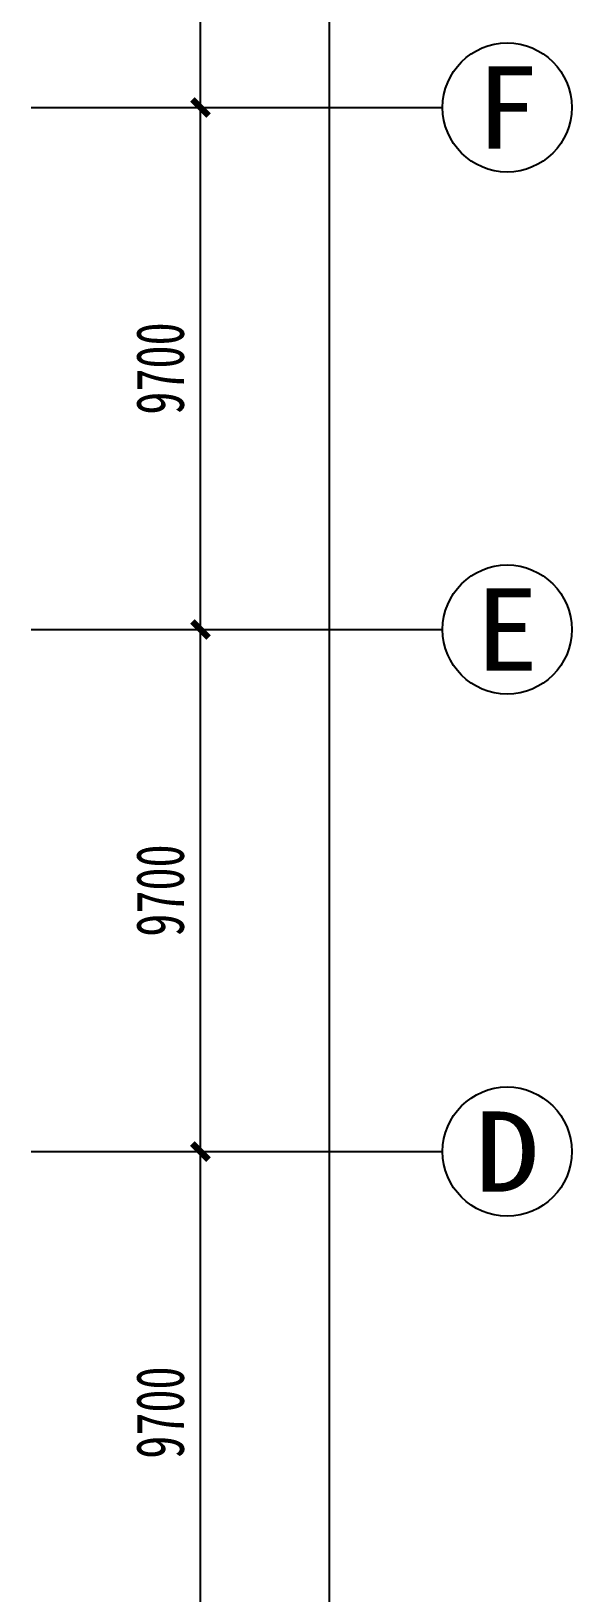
# Model space of a CAD drawing. Header units: millimetres. Extents: x -633009578 to 5705885, y -633235091 to 2571734.
# Drawn here: x 2766046 to 2776090, y 2292773 to 2321787 of the extents above; entities that cross this region are included whole.
import ezdxf
from ezdxf.enums import TextEntityAlignment as Align

# ---------------------------------------------------------------- set-up
doc = ezdxf.new("R2010")
doc.units = ezdxf.units.MM
doc.header["$LTSCALE"] = 1000
doc.header["$MEASUREMENT"] = 0
doc.layers.get('0').update_dxf_attribs({"color": 9})
for name, color, linetype in [('3T_WOOD', 21, 'Continuous'), ('AXIS_TEXT', 7, 'Continuous'), ('C-AXIS(轴号)', 3, 'Continuous')]:
    doc.layers.add(name, color=color, linetype=linetype)
doc.styles.add('_TCH_AXIS', font='simhei.ttf', dxfattribs={"bigfont": 'GBCBIG'})
doc.styles.add('_TCH_DIM_T3', font='simhei.ttf', dxfattribs={"width": 0.707, "bigfont": 'GBCBIG'})
doc.styles.add('COMPLEX', font='simhei.ttf')
doc.dimstyles.new('_TCH_ARCH&&300', dxfattribs={"dimtxt": 892.5, "dimasz": 300, "dimexe": 750, "dimexo": 900, "dimgap": 300, "dimtad": 1, "dimdec": 0, "dimzin": 0, "dimdsep": 46, "dimtxsty": '_TCH_DIM_T3', "dimblk": 'ARCHTICK', "dimcen": 0.09, "dimclrt": 7, "dimazin": 2, "dimtfac": 1, "dimtdec": 0, "dimtix": 1, "dimtmove": 2, "dimatfit": 3, "dimfxl": 1, "dimtolj": 1, "dimtzin": 0, "dimarcsym": 0})

# ---------------------------------------------------------------- blocks, each defined once
blk = doc.blocks.new('_ArchTick')
at = {"color": 0, "linetype": 'ByBlock', "const_width": 0.4}
blk.add_lwpolyline([(-0.5, -0.5), (0.5, 0.5)], dxfattribs=at)
blk = doc.blocks.new('*D295')
at = {"layer": 'C-AXIS(轴号)', "color": 0, "lineweight": -2, "transparency": 16777216}
for p, q in [((1114913.870481153, 1618018.591094813), (1117908.287704564, 1618018.591094813)), ((1117158.287704564, 1608318.591094813), (1117158.287704564, 1618018.591094813)), ((1114913.870481153, 1608318.591094813), (1117908.287704564, 1608318.591094813))]:
    blk.add_line(p, q, dxfattribs=at)
at = {"layer": 'Defpoints', "color": 0, "transparency": 16777216}
for p in [(1114013.870481153, 1618018.591094813), (1117158.287704564, 1618018.591094813), (1114013.870481153, 1608318.591094813)]:
    blk.add_point(p, dxfattribs=at)
at = {"layer": 'C-AXIS(轴号)', "color": 0, "linetype": 'ByBlock', "lineweight": -2, "transparency": 16777216, "xscale": 300, "yscale": 300, "zscale": 300}
for p, rotation in [((1117158.287704564, 1618018.591094813), 90), ((1117158.287704564, 1608318.591094813), 270)]:
    blk.add_blockref('_ArchTick', p, dxfattribs=dict(at, rotation=rotation))
at = {"layer": 'C-AXIS(轴号)', "color": 7, "transparency": 16777216, "insert": (1116412.037704564, 1613168.591094813), "char_height": 892.5, "attachment_point": 5, "rotation": 90, "style": '_TCH_DIM_T3'}
blk.add_mtext('\\A1;9700', dxfattribs=at)
blk = doc.blocks.new('*D296')
at = {"layer": 'C-AXIS(轴号)', "color": 0, "lineweight": -2, "transparency": 16777216}
for p, q in [((1114913.870481153, 1627718.591094813), (1117908.287704564, 1627718.591094813)), ((1117158.287704564, 1618018.591094813), (1117158.287704564, 1627718.591094813)), ((1114913.870481153, 1618018.591094813), (1117908.287704564, 1618018.591094813))]:
    blk.add_line(p, q, dxfattribs=at)
at = {"layer": 'Defpoints', "color": 0, "transparency": 16777216}
for p in [(1114013.870481153, 1627718.591094813), (1117158.287704564, 1627718.591094813), (1114013.870481153, 1618018.591094813)]:
    blk.add_point(p, dxfattribs=at)
at = {"layer": 'C-AXIS(轴号)', "color": 0, "linetype": 'ByBlock', "lineweight": -2, "transparency": 16777216, "xscale": 300, "yscale": 300, "zscale": 300}
for p, rotation in [((1117158.287704564, 1627718.591094813), 90), ((1117158.287704564, 1618018.591094813), 270)]:
    blk.add_blockref('_ArchTick', p, dxfattribs=dict(at, rotation=rotation))
at = {"layer": 'C-AXIS(轴号)', "color": 7, "transparency": 16777216, "insert": (1116412.037704564, 1622868.591094813), "char_height": 892.5, "attachment_point": 5, "rotation": 90, "style": '_TCH_DIM_T3'}
blk.add_mtext('\\A1;9700', dxfattribs=at)
blk = doc.blocks.new('*D297')
at = {"layer": 'C-AXIS(轴号)', "color": 0, "lineweight": -2, "transparency": 16777216}
for p, q in [((1114913.870481153, 1637418.591094813), (1117908.287704564, 1637418.591094813)), ((1117158.287704564, 1627718.591094813), (1117158.287704564, 1637418.591094813)), ((1114913.870481153, 1627718.591094813), (1117908.287704564, 1627718.591094813))]:
    blk.add_line(p, q, dxfattribs=at)
at = {"layer": 'Defpoints', "color": 0, "transparency": 16777216}
for p in [(1114013.870481153, 1637418.591094813), (1117158.287704564, 1637418.591094813), (1114013.870481153, 1627718.591094813)]:
    blk.add_point(p, dxfattribs=at)
at = {"layer": 'C-AXIS(轴号)', "color": 0, "linetype": 'ByBlock', "lineweight": -2, "transparency": 16777216, "xscale": 300, "yscale": 300, "zscale": 300}
for p, rotation in [((1117158.287704564, 1637418.591094813), 90), ((1117158.287704564, 1627718.591094813), 270)]:
    blk.add_blockref('_ArchTick', p, dxfattribs=dict(at, rotation=rotation))
at = {"layer": 'C-AXIS(轴号)', "color": 7, "transparency": 16777216, "insert": (1116412.037704564, 1632568.591094813), "char_height": 892.5, "attachment_point": 5, "rotation": 90, "style": '_TCH_DIM_T3'}
blk.add_mtext('\\A1;9700', dxfattribs=at)
blk = doc.blocks.new('*D298')
at = {"layer": 'C-AXIS(轴号)', "color": 0, "lineweight": -2, "transparency": 16777216}
for p, q in [((1114913.870481153, 1647118.591094813), (1117908.287704564, 1647118.591094813)), ((1117158.287704564, 1637418.591094813), (1117158.287704564, 1647118.591094813)), ((1114913.870481153, 1637418.591094813), (1117908.287704564, 1637418.591094813))]:
    blk.add_line(p, q, dxfattribs=at)
at = {"layer": 'Defpoints', "color": 0, "transparency": 16777216}
for p in [(1114013.870481153, 1647118.591094813), (1117158.287704564, 1647118.591094813), (1114013.870481153, 1637418.591094813)]:
    blk.add_point(p, dxfattribs=at)
at = {"layer": 'C-AXIS(轴号)', "color": 0, "linetype": 'ByBlock', "lineweight": -2, "transparency": 16777216, "xscale": 300, "yscale": 300, "zscale": 300}
for p, rotation in [((1117158.287704564, 1647118.591094813), 90), ((1117158.287704564, 1637418.591094813), 270)]:
    blk.add_blockref('_ArchTick', p, dxfattribs=dict(at, rotation=rotation))
at = {"layer": 'C-AXIS(轴号)', "color": 7, "transparency": 16777216, "insert": (1116412.037704564, 1642268.591094813), "char_height": 892.5, "attachment_point": 5, "rotation": 90, "style": '_TCH_DIM_T3'}
blk.add_mtext('\\A1;9700', dxfattribs=at)
blk = doc.blocks.new('*D309')
at = {"layer": 'C-AXIS(轴号)', "color": 0, "lineweight": -2, "transparency": 16777216}
for p, q in [((1114913.870481153, 1725358.591094809), (1120308.287704564, 1725358.591094809)), ((1119558.287704564, 1589278.591094809), (1119558.287704564, 1725358.591094809)), ((1114913.870481153, 1589278.591094809), (1120308.287704564, 1589278.591094809))]:
    blk.add_line(p, q, dxfattribs=at)
at = {"layer": 'Defpoints', "color": 0, "transparency": 16777216}
for p in [(1114013.870481153, 1725358.591094809), (1119558.287704564, 1725358.591094809), (1114013.870481153, 1589278.591094809)]:
    blk.add_point(p, dxfattribs=at)
at = {"layer": 'C-AXIS(轴号)', "color": 0, "linetype": 'ByBlock', "lineweight": -2, "transparency": 16777216, "xscale": 300, "yscale": 300, "zscale": 300}
for p, rotation in [((1119558.287704564, 1725358.591094809), 90), ((1119558.287704564, 1589278.591094809), 270)]:
    blk.add_blockref('_ArchTick', p, dxfattribs=dict(at, rotation=rotation))
at = {"layer": 'C-AXIS(轴号)', "color": 7, "transparency": 16777216, "insert": (1118812.037704564, 1657318.591094809), "char_height": 892.5, "attachment_point": 5, "rotation": 90, "style": '_TCH_DIM_T3'}
blk.add_mtext('\\A1;136080', dxfattribs=at)
blk = doc.blocks.new('_AXISO')
blk.add_circle((0, 0), 0.5)
at = {"layer": 'AXIS_TEXT', "style": 'COMPLEX', "width": 1.041666666666667}
blk.add_attdef('A', text='', height=0.56, dxfattribs=at).set_placement((-0.25, -0.28), (0.25, -0.28), align=Align.FIT)
blk = doc.blocks.new('负一层平面图9')
at = {"layer": 'C-AXIS(轴号)'}
for p, q in [((1114013.870481153, 1637418.591094813), (1121658.287704564, 1637418.591094813)), ((1114013.870481153, 1627718.591094813), (1121658.287704564, 1627718.591094813)), ((1114013.870481153, 1618018.591094813), (1121658.287704564, 1618018.591094813))]:
    blk.add_line(p, q, dxfattribs=at)
ref = blk.add_blockref('_AXISO', (1122858.287704564, 1637418.591094813), dxfattribs=dict(at, xscale=2400, yscale=2400, zscale=2400))
ref.add_attrib('A', 'F', dxfattribs={"layer": 'AXIS_TEXT', "height": 1527.228902462397, "style": '_TCH_AXIS'}).set_placement((1122276.486217912, 1636654.976643582), (1123440.089191217, 1636654.976643582), align=Align.FIT)
ref = blk.add_blockref('_AXISO', (1122858.287704564, 1627718.591094813), dxfattribs=dict(at, xscale=2400, yscale=2400, zscale=2400))
ref.add_attrib('A', 'E', dxfattribs={"layer": 'AXIS_TEXT', "height": 1527.228902462397, "style": '_TCH_AXIS'}).set_placement((1122276.486217912, 1626954.976643582), (1123440.089191217, 1626954.976643582), align=Align.FIT)
ref = blk.add_blockref('_AXISO', (1122858.287704564, 1618018.591094813), dxfattribs=dict(at, xscale=2400, yscale=2400, zscale=2400))
ref.add_attrib('A', 'D', dxfattribs={"layer": 'AXIS_TEXT', "height": 1492.310151758372, "style": '_TCH_AXIS'}).set_placement((1122254.257405043, 1617272.436018934), (1123462.318004085, 1617272.436018934), align=Align.FIT)
for p1, p2, distance, picture, middle in [((1114013.870481153, 1589278.591094809), (1114013.870481153, 1725358.591094809), -5544.417223410914, '*D309', (1118812.037704564, 1657318.591094809)), ((1114013.870481153, 1637418.591094813), (1114013.870481153, 1647118.591094813), -3144.4172234109137, '*D298', (1116412.037704564, 1642268.591094813)), ((1114013.870481153, 1627718.591094813), (1114013.870481153, 1637418.591094813), -3144.4172234109137, '*D297', (1116412.037704564, 1632568.591094813)), ((1114013.870481153, 1618018.591094813), (1114013.870481153, 1627718.591094813), -3144.4172234109137, '*D296', (1116412.037704564, 1622868.591094813)), ((1114013.870481153, 1608318.591094813), (1114013.870481153, 1618018.591094813), -3144.4172234109137, '*D295', (1116412.037704564, 1613168.591094813))]:
    dim = blk.add_aligned_dim(p1=p1, p2=p2, distance=distance, dimstyle='_TCH_ARCH&&300', dxfattribs=at)
    dim.commit()
    dim.dimension.update_dxf_attribs({"geometry": picture, "text_midpoint": middle})

msp = doc.modelspace()

# ---------------------------------------------------------------- block references
at = {"layer": '3T_WOOD'}
msp.add_blockref('负一层平面图9', (1652031.856761131, 682952.070850966), dxfattribs=at)

doc.saveas('drawing.dxf')
